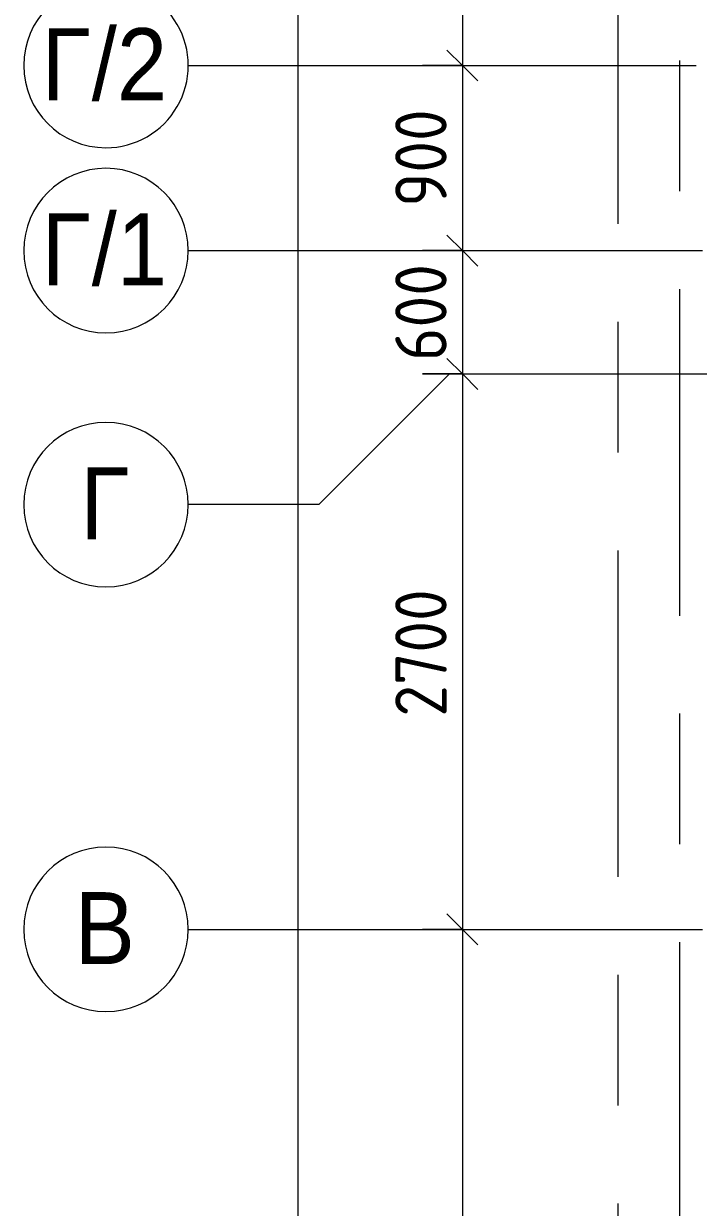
# Model space of a CAD drawing. Header units: millimetres. Extents: x 81671 to 282875, y -8553 to 29000.
# Drawn here: x 81671 to 84950, y 6448 to 12203 of the extents above; entities that cross this region are included whole.
import ezdxf

# ---------------------------------------------------------------- set-up
doc = ezdxf.new("R2010")
doc.units = ezdxf.units.MM
doc.linetypes.add('Осевая', pattern=[3175, 635, -476.25, 1587.5, -476.25])
for name, color, linetype, lineweight in [('A-ANNO-DIMS', 7, 'Continuous', 9), ('A-ANNO-DIMS-100', 7, 'Continuous', 9), ('Оси', 7, 'Continuous', 9), ('Оси-1', 7, 'Continuous', 20), ('Оси-2', 7, 'Осевая', 9)]:
    doc.layers.add(name, color=color, linetype=linetype, lineweight=lineweight)
doc.styles.add('Arial', font='arial.ttf', dxfattribs={"width": 0.9, "height": 350})
doc.styles.add('ISOCPEUR', font='isocpeur.ttf', dxfattribs={"width": 0.9, "height": 250})
doc.dimstyles.new('ISO-2_5_0_9К_БОЛЬШОЙ', dxfattribs={"dimscale": 304.8, "dimtxt": 248.995294, "dimasz": 0.492126, "dimexe": 0.393701, "dimexo": 0.984252, "dimgap": 0, "dimtad": 1, "dimdec": 0, "dimrnd": 10, "dimzin": 0, "dimdsep": 46, "dimtxsty": 'ISOCPEUR', "dimblk1": 'OBLIQUE', "dimblk2": 'OBLIQUE', "dimsah": 1, "dimcen": 0.09, "dimdle": 0.393701, "dimazin": 0, "dimtfac": 1, "dimtdec": 4, "dimtix": 1, "dimtmove": 0, "dimatfit": 3, "dimfxl": 1, "dimtvp": 1, "dimtolj": 1, "dimtzin": 0, "dimarcsym": 2})
doc.dimstyles.new('ISO-2_5_0_9К_БОЛЬШОЙ_1', dxfattribs={"dimscale": 304.8, "dimtxt": 248.995294, "dimasz": 0.492126, "dimexe": 0.393701, "dimexo": 0.984252, "dimgap": 0, "dimtad": 1, "dimdec": 0, "dimrnd": 10, "dimzin": 0, "dimdsep": 46, "dimtxsty": 'ISOCPEUR', "dimblk1": 'OBLIQUE', "dimblk2": 'OBLIQUE', "dimsah": 1, "dimcen": 0.09, "dimdle": 0.393701, "dimazin": 0, "dimtfac": 1, "dimtdec": 4, "dimtix": 1, "dimtmove": 2, "dimatfit": 3, "dimfxl": 1, "dimtvp": 1, "dimtolj": 1, "dimtzin": 0, "dimarcsym": 2})

# ---------------------------------------------------------------- blocks, each defined once
blk = doc.blocks.new('Ось сетки - D8-29747960-План отделки полов с раскладкой материалов 1 этажа в осях 23_1-33')
at = {"layer": 'Оси-1'}
for start, end in [(360, 180), (180, 360)]:
    blk.add_arc((0, 0), 4, start, end, dxfattribs=at)
blk = doc.blocks.new('DIMBLOCK19-План отделки полов с раскладкой материалов 1 этажа в осях 23_1-33')
at = {"layer": 'A-ANNO-DIMS-100', "lineweight": 20}
for p, q in [((83803.5, 13400), (83728.5, 13475)), ((83803.5, 13400), (83878.5, 13325)), ((83803.5, 12000), (83728.5, 12075)), ((83803.5, 12000), (83878.5, 11925))]:
    blk.add_line(p, q, dxfattribs=at)
at = {"layer": 'A-ANNO-DIMS-100'}
for p, q in [((83609.6, 13400), (83923.5, 13400)), ((83803.5, 13400), (83609.6, 13400)), ((83803.5, 13400), (83803.5, 12000)), ((83609.6, 12000), (83923.5, 12000)), ((83803.5, 12000), (83609.6, 12000))]:
    blk.add_line(p, q, dxfattribs=at)
at = {"layer": 'A-ANNO-DIMS-100', "color": 0, "insert": (83476.9, 12393.5), "char_height": 250, "width": 735.494, "attachment_point": 1, "rotation": 90, "line_spacing_factor": 1.149209, "style": 'ISOCPEUR'}
blk.add_mtext('1400', dxfattribs=at)
blk = doc.blocks.new('_Oblique')
at = {"color": 0, "linetype": 'ByBlock', "lineweight": -2}
blk.add_line((-0.5, -0.5), (0.5, 0.5), dxfattribs=at)
blk = doc.blocks.new('DIMBLOCK20-План отделки полов с раскладкой материалов 1 этажа в осях 23_1-33')
at = {"layer": 'A-ANNO-DIMS-100', "lineweight": 20}
for p, q in [((83803.5, 12000), (83728.5, 12075)), ((83803.5, 12000), (83878.5, 11925)), ((83803.5, 11100), (83728.5, 11175)), ((83803.5, 11100), (83878.5, 11025))]:
    blk.add_line(p, q, dxfattribs=at)
at = {"layer": 'A-ANNO-DIMS-100'}
for p, q in [((83609.6, 12000), (83923.5, 12000)), ((83803.5, 12000), (83609.6, 12000)), ((83803.5, 12000), (83803.5, 11100)), ((83609.6, 11100), (83923.5, 11100)), ((83803.5, 11100), (83609.6, 11100))]:
    blk.add_line(p, q, dxfattribs=at)
at = {"layer": 'A-ANNO-DIMS-100', "color": 0, "insert": (83476.9, 11313), "char_height": 250, "width": 568.858, "attachment_point": 1, "rotation": 90, "line_spacing_factor": 1.149209, "style": 'ISOCPEUR'}
blk.add_mtext('900', dxfattribs=at)
blk = doc.blocks.new('DIMBLOCK21-План отделки полов с раскладкой материалов 1 этажа в осях 23_1-33')
at = {"layer": 'A-ANNO-DIMS-100', "lineweight": 20}
for p, q in [((83803.5, 11100), (83728.5, 11175)), ((83803.5, 11100), (83878.5, 11025)), ((83803.5, 10500), (83728.5, 10575)), ((83803.5, 10500), (83878.5, 10425))]:
    blk.add_line(p, q, dxfattribs=at)
at = {"layer": 'A-ANNO-DIMS-100'}
for p, q in [((83609.6, 11100), (83923.5, 11100)), ((83803.5, 11100), (83609.6, 11100)), ((83803.5, 11100), (83803.5, 10500)), ((83609.6, 10500), (83923.5, 10500)), ((83803.5, 10500), (83609.6, 10500))]:
    blk.add_line(p, q, dxfattribs=at)
at = {"layer": 'A-ANNO-DIMS-100', "color": 0, "insert": (83476.9, 10563), "char_height": 250, "width": 568.858, "attachment_point": 1, "rotation": 90, "line_spacing_factor": 1.149209, "style": 'ISOCPEUR'}
blk.add_mtext('600', dxfattribs=at)
blk = doc.blocks.new('DIMBLOCK22-План отделки полов с раскладкой материалов 1 этажа в осях 23_1-33')
at = {"layer": 'A-ANNO-DIMS-100', "lineweight": 20}
for p, q in [((83803.5, 10500), (83728.5, 10575)), ((83803.5, 10500), (83878.5, 10425)), ((83803.5, 7800), (83728.5, 7875)), ((83803.5, 7800), (83878.5, 7725))]:
    blk.add_line(p, q, dxfattribs=at)
at = {"layer": 'A-ANNO-DIMS-100'}
for p, q in [((83609.6, 10500), (83923.5, 10500)), ((83803.5, 10500), (83609.6, 10500)), ((83803.5, 10500), (83803.5, 7800)), ((83609.6, 7800), (83923.5, 7800)), ((83803.5, 7800), (83609.6, 7800))]:
    blk.add_line(p, q, dxfattribs=at)
at = {"layer": 'A-ANNO-DIMS-100', "color": 0, "insert": (83476.9, 8834), "char_height": 250, "width": 758.478, "attachment_point": 1, "rotation": 90, "line_spacing_factor": 1.149209, "style": 'ISOCPEUR'}
blk.add_mtext('2700', dxfattribs=at)
blk = doc.blocks.new('DIMBLOCK23-План отделки полов с раскладкой материалов 1 этажа в осях 23_1-33')
at = {"layer": 'A-ANNO-DIMS-100', "lineweight": 20}
for p, q in [((83803.5, 7800), (83728.5, 7875)), ((83803.5, 7800), (83878.5, 7725)), ((83803.5, 3600), (83728.5, 3675)), ((83803.5, 3600), (83878.5, 3525))]:
    blk.add_line(p, q, dxfattribs=at)
at = {"layer": 'A-ANNO-DIMS-100'}
for p, q in [((83609.6, 7800), (83923.5, 7800)), ((83803.5, 7800), (83609.6, 7800)), ((83803.5, 7800), (83803.5, 3600)), ((83609.6, 3600), (83923.5, 3600)), ((83803.5, 3600), (83609.6, 3600))]:
    blk.add_line(p, q, dxfattribs=at)
at = {"layer": 'A-ANNO-DIMS-100', "color": 0, "insert": (83476.9, 5372), "char_height": 250, "width": 787.208, "attachment_point": 1, "rotation": 90, "line_spacing_factor": 1.149209, "style": 'ISOCPEUR'}
blk.add_mtext('4200', dxfattribs=at)
blk = doc.blocks.new('DIMBLOCK25-План отделки полов с раскладкой материалов 1 этажа в осях 23_1-33')
at = {"layer": 'A-ANNO-DIMS-100'}
for p, q in [((83003.5, 27120), (83003.5, -120)), ((82809.6, 27000), (83123.5, 27000)), ((83003.5, 27000), (82809.6, 27000)), ((82809.6, 0), (83123.5, 0)), ((83003.5, 0), (82809.6, 0))]:
    blk.add_line(p, q, dxfattribs=at)
at = {"layer": 'A-ANNO-DIMS-100', "lineweight": 20}
for p, q in [((83003.5, 27000), (82928.5, 27075)), ((83003.5, 27000), (83078.5, 26925)), ((83003.5, 0), (82928.5, 75)), ((83003.5, 0), (83078.5, -75))]:
    blk.add_line(p, q, dxfattribs=at)
at = {"layer": 'A-ANNO-DIMS-100', "color": 0, "insert": (82676.9, 13572), "char_height": 250, "width": 948.097, "attachment_point": 1, "rotation": 90, "line_spacing_factor": 1.149209, "style": 'ISOCPEUR'}
blk.add_mtext('27000', dxfattribs=at)

msp = doc.modelspace()

# ---------------------------------------------------------------- linework, layer by layer
at = {"layer": 'Оси'}
for p, q in [((82470.8, 12000), (83679.9, 12000)), ((83730.7, 12000), (84939.7, 12000)), ((82470.8, 11100), (84970.8, 11100)), ((83740.8, 10500), (83105.8, 9865)), ((83740.8, 10500), (86240.8, 10500)), ((83105.8, 9865), (82470.8, 9865)), ((82470.8, 7800), (84970.8, 7800))]:
    msp.add_line(p, q, dxfattribs=at)
at = {"layer": 'Оси-2'}
for p, q in [((84560, 593.7), (84560, 19415.1)), ((84860, 1863.7), (84860, 19415.1)), ((83679.9, 12000), (83730.7, 12000))]:
    msp.add_line(p, q, dxfattribs=at)

# ---------------------------------------------------------------- block references
at = {"layer": 'Оси-1', "xscale": 99.99999999999993, "yscale": 99.99999999999993, "zscale": 99.99999999999993}
for p, rotation in [((82070.8, 12000), 269.9999999999995), ((82070.8, 11100), 269.9999999999994), ((82070.8, 9865), 269.9999999999994), ((82070.8, 7800), 269.9999999999994)]:
    msp.add_blockref('Ось сетки - D8-29747960-План отделки полов с раскладкой материалов 1 этажа в осях 23_1-33', p, dxfattribs=dict(at, rotation=rotation))

# ---------------------------------------------------------------- texts
at = {"layer": 'Оси', "char_height": 350, "attachment_point": 1, "style": 'Arial'}
for s, insert, width in [('\\fArial|b0|i0|c204|p34|;\\W.9;Г', (81757.4, 12181), 295.823), ('/2', (82001.5, 12181), 454.557), ('\\fArial|b0|i0|c204|p34|;\\W.9;Г', (81757.4, 11281), 295.823), ('/1', (82001.5, 11281), 454.557), ('\\fArial|b0|i0|c204|p34|;\\W.9;Г', (81945, 10046), 295.823), ('\\fArial|b0|i0|c204|p34|;\\W.9;В', (81918, 7981), 360.759)]:
    msp.add_mtext(s, dxfattribs=dict(at, insert=insert, width=width))

# ---------------------------------------------------------------- dimensions: what is measured, and where the dimension line sits
at = {"layer": 'A-ANNO-DIMS'}
dim = msp.add_linear_dim(base=(83003.5, 0), p1=(83109.6, 27000), p2=(83109.6, 0), angle=90, dimstyle='ISO-2_5_0_9К_БОЛЬШОЙ_1', override={"dimpost": '<>', "dimfxl": 26999.999823}, dxfattribs=at)
dim.commit()
dim.dimension.update_dxf_attribs({"geometry": 'DIMBLOCK25-План отделки полов с раскладкой материалов 1 этажа в осях 23_1-33', "text_midpoint": (82843.6, 14046), "dimtype": 160, "text_rotation": 90})
for base, p1, p2, override, picture, middle in [((83803.5, 12000), (83909.6, 13400), (83909.6, 12000), {"dimpost": '<>', "dimfxl": 1399.999995}, 'DIMBLOCK19-План отделки полов с раскладкой материалов 1 этажа в осях 23_1-33', (83678.5, 12700)), ((83803.5, 11100), (83909.6, 12000), (83909.6, 11100), {"dimpost": '<>', "dimfxl": 900}, 'DIMBLOCK20-План отделки полов с раскладкой материалов 1 этажа в осях 23_1-33', (83678.5, 11550)), ((83803.5, 10500), (83909.6, 11100), (83909.6, 10500), {"dimpost": '<>', "dimfxl": 600}, 'DIMBLOCK21-План отделки полов с раскладкой материалов 1 этажа в осях 23_1-33', (83678.5, 10800)), ((83803.5, 7800), (83909.6, 10500), (83909.6, 7800), {"dimpost": '<>', "dimfxl": 2700}, 'DIMBLOCK22-План отделки полов с раскладкой материалов 1 этажа в осях 23_1-33', (83678.5, 9150)), ((83803.5, 3600), (83909.6, 7800), (83909.6, 3600), {"dimpost": '<>', "dimfxl": 4200}, 'DIMBLOCK23-План отделки полов с раскладкой материалов 1 этажа в осях 23_1-33', (83678.5, 5700))]:
    dim = msp.add_linear_dim(base=base, p1=p1, p2=p2, angle=90, dimstyle='ISO-2_5_0_9К_БОЛЬШОЙ', override=override, dxfattribs=at)
    dim.commit()
    dim.dimension.update_dxf_attribs({"geometry": picture, "text_midpoint": middle})

doc.saveas('drawing.dxf')
